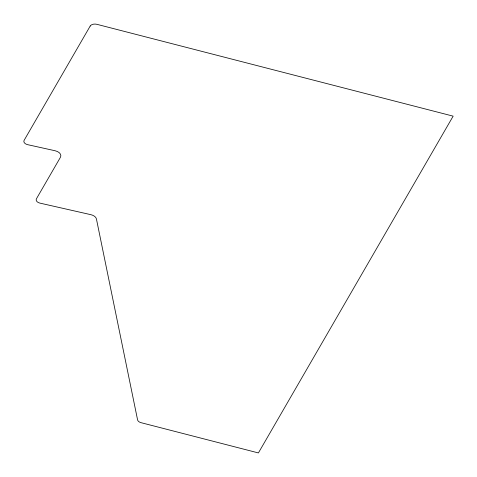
<?xml version="1.0" encoding="UTF-8"?>
<svg xmlns="http://www.w3.org/2000/svg" width="477" height="477" viewBox="0 0 477 477"><rect width="100%" height="100%" fill="white"/><g stroke="black" fill="none" stroke-linecap="round" stroke-linejoin="round"><path stroke-width="0.72" d="M90.201 26.044L24.13 140.31A5.319 3.261 4.1 0 0 27.684 144.674L55.105 150.75A7.978 4.889 4.1 0 1 60.424 157.297L36.449 198.766A5.319 3.261 4.1 0 0 39.955 203.124L90.797 214.662A7.978 4.889 4.1 0 1 96.432 218.991L137.579 419.867A5.319 3.261 4.1 0 0 141.109 422.694L258.409 452.935L453.15 116.15L96.956 24.333A5.319 3.261 4.1 0 0 90.201 26.044"/></g></svg>
